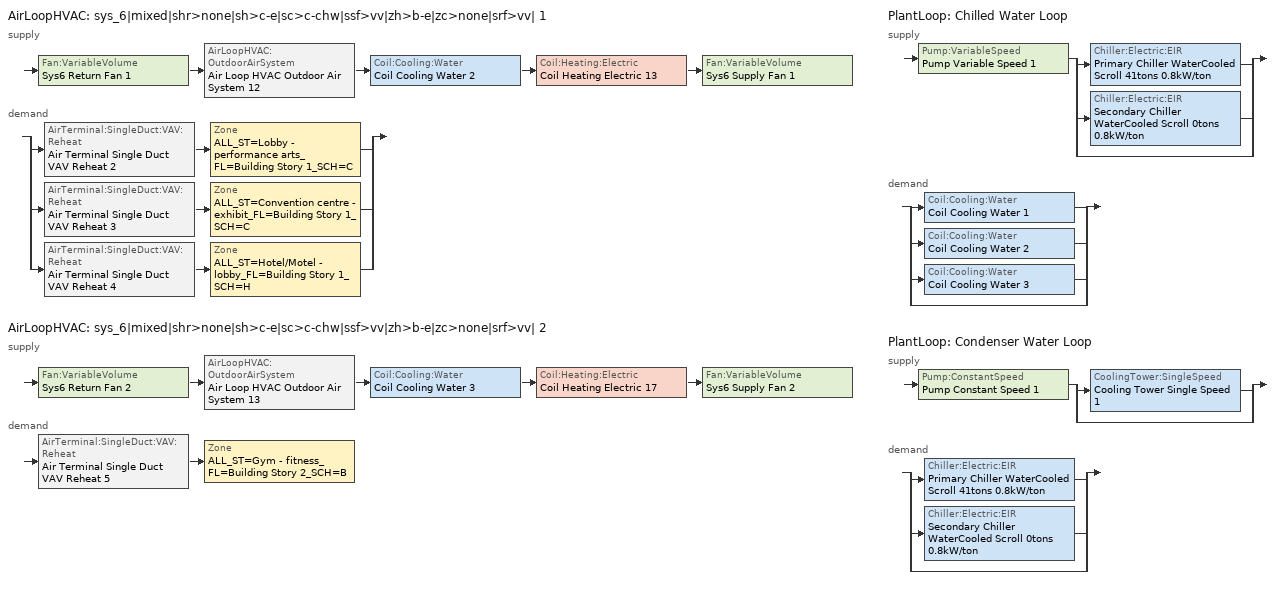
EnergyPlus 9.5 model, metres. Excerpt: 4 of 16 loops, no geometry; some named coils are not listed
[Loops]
AirLoopHVAC 'sys_6|mixed|shr>none|sh>c-e|sc>c-chw|ssf>vv|zh>b-e|zc>none|srf>vv| 1'
 supply: Fan:VariableVolume 'Sys6 Return Fan 1' > AirLoopHVAC:OutdoorAirSystem 'Air Loop HVAC Outdoor Air System 12' > Coil:Cooling:Water 'Coil Cooling Water 2' > Coil:Heating:Electric 'Coil Heating Electric 13' > Fan:VariableVolume 'Sys6 Supply Fan 1'
 demand: split
  | AirTerminal:SingleDuct:VAV:Reheat 'Air Terminal Single Duct VAV Reheat 2' > Zone 'ALL_ST=Lobby - performance arts_FL=Building Story 1_SCH=C'
  | AirTerminal:SingleDuct:VAV:Reheat 'Air Terminal Single Duct VAV Reheat 3' > Zone 'ALL_ST=Convention centre - exhibit_FL=Building Story 1_SCH=C'
  | AirTerminal:SingleDuct:VAV:Reheat 'Air Terminal Single Duct VAV Reheat 4' > Zone 'ALL_ST=Hotel/Motel - lobby_FL=Building Story 1_SCH=H'
AirLoopHVAC 'sys_6|mixed|shr>none|sh>c-e|sc>c-chw|ssf>vv|zh>b-e|zc>none|srf>vv| 2'
 supply: Fan:VariableVolume 'Sys6 Return Fan 2' > AirLoopHVAC:OutdoorAirSystem 'Air Loop HVAC Outdoor Air System 13' > Coil:Cooling:Water 'Coil Cooling Water 3' > Coil:Heating:Electric 'Coil Heating Electric 17' > Fan:VariableVolume 'Sys6 Supply Fan 2'
 demand: AirTerminal:SingleDuct:VAV:Reheat 'Air Terminal Single Duct VAV Reheat 5' > Zone 'ALL_ST=Gym - fitness_FL=Building Story 2_SCH=B'
PlantLoop 'Chilled Water Loop'
 supply: Pump:VariableSpeed 'Pump Variable Speed 1' > split
  | Chiller:Electric:EIR 'Primary Chiller WaterCooled Scroll 41tons 0.8kW/ton'
  | Chiller:Electric:EIR 'Secondary Chiller WaterCooled Scroll 0tons 0.8kW/ton'
  | bypass
 demand: split
  | Coil:Cooling:Water 'Coil Cooling Water 1'
  | Coil:Cooling:Water 'Coil Cooling Water 2'
  | Coil:Cooling:Water 'Coil Cooling Water 3'
  | bypass
PlantLoop 'Condenser Water Loop'
 supply: Pump:ConstantSpeed 'Pump Constant Speed 1' > split
  | CoolingTower:SingleSpeed 'Cooling Tower Single Speed 1'
  | bypass
 demand: split
  | Chiller:Electric:EIR 'Primary Chiller WaterCooled Scroll 41tons 0.8kW/ton'
  | Chiller:Electric:EIR 'Secondary Chiller WaterCooled Scroll 0tons 0.8kW/ton'
  | bypass
[ZoneControl:Thermostat] Temperature Difference Between Cutout And Setpoint {deltaC}=0
Name | Zone or ZoneList | Control Type Schedule | Control 1
ALL_ST=Convention centre - exhibit_FL=Building Story 1_SCH=C Thermostat | ALL_ST=Convention centre - exhibit_FL=Building Story 1_SCH=C | ALL_ST=Convention centre - exhibit_FL=Building Story 1_SCH=C Thermostat Schedule | Space Function Convention centre - exhibit Thermostat 3
ALL_ST=Gym - fitness_FL=Building Story 2_SCH=B Thermostat | ALL_ST=Gym - fitness_FL=Building Story 2_SCH=B | ALL_ST=Gym - fitness_FL=Building Story 2_SCH=B Thermostat Schedule | Space Function Gym - fitness Thermostat 3
ALL_ST=Hotel/Motel - lobby_FL=Building Story 1_SCH=H Thermostat | ALL_ST=Hotel/Motel - lobby_FL=Building Story 1_SCH=H | ALL_ST=Hotel/Motel - lobby_FL=Building Story 1_SCH=H Thermostat Schedule | Space Function Hotel/Motel - lobby Thermostat 3
ALL_ST=Lobby - performance arts_FL=Building Story 1_SCH=C Thermostat | ALL_ST=Lobby - performance arts_FL=Building Story 1_SCH=C | ALL_ST=Lobby - performance arts_FL=Building Story 1_SCH=C Thermostat Schedule | Space Function Lobby - performance arts Thermostat 3
[ThermostatSetpoint:DualSetpoint]
Name | Heating Setpoint Temperature Schedule | Cooling Setpoint Temperature Schedule
Space Function Convention centre - exhibit Thermostat 3; Space Function Lobby - performance arts Thermostat 3 | NECB-C-Thermostat Setpoint-Heating | NECB-C-Thermostat Setpoint-Cooling
Space Function Gym - fitness Thermostat 3 | NECB-B-Thermostat Setpoint-Heating | NECB-B-Thermostat Setpoint-Cooling
Space Function Hotel/Motel - lobby Thermostat 3 | NECB-H-Thermostat Setpoint-Heating | NECB-H-Thermostat Setpoint-Cooling
[ZoneHVAC:Baseboard:Convective:Electric] Availability Schedule=Always On Discrete; Heating Design Capacity {W}=Autosize; Efficiency=1
Zone HVAC Baseboard Convective Electric 18; Zone HVAC Baseboard Convective Electric 20; Zone HVAC Baseboard Convective Electric 19; Zone HVAC Baseboard Convective Electric 17
[AirTerminal:SingleDuct:VAV:Reheat] Availability Schedule=Always On Discrete; Maximum Air Flow Rate {m3/s}=Autosize; Zone Minimum Air Flow Input Method=Constant; Constant Minimum Air Flow Fraction=0.3; Maximum Hot Water or Steam Flow Rate {m3/s}=Autosize; Minimum Hot Water or Steam Flow Rate {m3/s}=0; Convergence Tolerance=0.001; Damper Heating Action=Normal; Maximum Flow per Zone Floor Area During Reheat {m3/s-m2}=Autocalculate; Maximum Reheat Air Temperature {C}=43
Name | Fixed Minimum Air Flow Rate {m3/s} | Reheat Coil | Maximum Flow Fraction During Reheat
Air Terminal Single Duct VAV Reheat 3 | 0.6 | Coil Heating Electric 15 | 0.5
Air Terminal Single Duct VAV Reheat 5 | 0.8 | Coil Heating Electric 18 | Autocalculate
Air Terminal Single Duct VAV Reheat 4 | 0.8 | Coil Heating Electric 16 | 0.5
Air Terminal Single Duct VAV Reheat 2 | 0.129904 | Coil Heating Electric 14 | 0.5
[Coil:Heating:Electric] Availability Schedule=Always On Discrete; Efficiency=1; Nominal Capacity {W}=Autosize
Coil Heating Electric 15; Coil Heating Electric 18; Coil Heating Electric 16; Coil Heating Electric 14; Coil Heating Electric 13; Coil Heating Electric 17
[Zone equipment]
ALL_ST=Convention centre - exhibit_FL=Building Story 1_SCH=C: Zone HVAC Baseboard Convective Electric 18, Air Terminal Single Duct VAV Reheat 3
ALL_ST=Gym - fitness_FL=Building Story 2_SCH=B: Zone HVAC Baseboard Convective Electric 20, Air Terminal Single Duct VAV Reheat 5
ALL_ST=Hotel/Motel - lobby_FL=Building Story 1_SCH=H: Zone HVAC Baseboard Convective Electric 19, Air Terminal Single Duct VAV Reheat 4
ALL_ST=Lobby - performance arts_FL=Building Story 1_SCH=C: Zone HVAC Baseboard Convective Electric 17, Air Terminal Single Duct VAV Reheat 2
[Sizing:Zone] Zone Cooling Design Supply Air Temperature Input Method=TemperatureDifference; Zone Cooling Design Supply Air Temperature {C}=14; Zone Cooling Design Supply Air Temperature Difference {deltaC}=11; Zone Heating Design Supply Air Temperature Input Method=TemperatureDifference; Zone Heating Design Supply Air Temperature {C}=40; Zone Heating Design Supply Air Temperature Difference {deltaC}=21; Zone Cooling Design Supply Air Humidity Ratio {kgWater/kgDryAir}=0.0085; Zone Heating Design Supply Air Humidity Ratio {kgWater/kgDryAir}=0.008; Zone Heating Sizing Factor=1.3; Zone Cooling Sizing Factor=1.1; Cooling Design Air Flow Method=DesignDay; Cooling Design Air Flow Rate {m3/s}=0; Cooling Minimum Air Flow per Zone Floor Area {m3/s-m2}=0.000762; Cooling Minimum Air Flow {m3/s}=0; Cooling Minimum Air Flow Fraction=0; Heating Design Air Flow Method=DesignDay; Heating Design Air Flow Rate {m3/s}=0; Heating Maximum Air Flow per Zone Floor Area {m3/s-m2}=0.002032; Heating Maximum Air Flow {m3/s}=0.141576; Heating Maximum Air Flow Fraction=0.3; Account for Dedicated Outdoor Air System=No
Name | Design Specification Outdoor Air Object
ALL_ST=Convention centre - exhibit_FL=Building Story 1_SCH=C | Space Function Convention centre - exhibit Ventilation
ALL_ST=Gym - fitness_FL=Building Story 2_SCH=B | Space Function Gym - fitness Ventilation
ALL_ST=Hotel/Motel - lobby_FL=Building Story 1_SCH=H | Space Function Hotel/Motel - lobby Ventilation
ALL_ST=Lobby - performance arts_FL=Building Story 1_SCH=C | Space Function Lobby - performance arts Ventilation
[Controller:MechanicalVentilation] Demand Controlled Ventilation=No; System Outdoor Air Method=ZoneSum
Name | Availability Schedule | Zone or ZoneList Name 1 | Design Specification Outdoor Air Object Name 1 | Zone or ZoneList Name 2 | Design Specification Outdoor Air Object Name 2 | Zone or ZoneList Name 3 | Design Specification Outdoor Air Object Name 3
Controller Mechanical Ventilation 12 | sys_6|mixed|shr>none|sh>c-e|sc>c-chw|ssf>vv|zh>b-e|zc>none|srf>vv| 1 Occ Sch | ALL_ST=Convention centre - exhibit_FL=Building Story 1_SCH=C | Space Function Convention centre - exhibit Ventilation | ALL_ST=Hotel/Motel - lobby_FL=Building Story 1_SCH=H | Space Function Hotel/Motel - lobby Ventilation | ALL_ST=Lobby - performance arts_FL=Building Story 1_SCH=C | Space Function Lobby - performance arts Ventilation
Controller Mechanical Ventilation 13 | sys_6|mixed|shr>none|sh>c-e|sc>c-chw|ssf>vv|zh>b-e|zc>none|srf>vv| 2 Occ Sch | ALL_ST=Gym - fitness_FL=Building Story 2_SCH=B | Space Function Gym - fitness Ventilation
[DesignSpecification:OutdoorAir] Outdoor Air Method=Sum; Outdoor Air Flow per Zone Floor Area {m3/s-m2}=0; Outdoor Air Flow per Zone {m3/s}=0; Outdoor Air Flow Air Changes per Hour {1/hr}=0
Name | Outdoor Air Flow per Person {m3/s-person}
Space Function Convention centre - exhibit Ventilation | 0.0457215
Space Function Gym - fitness Ventilation | 0.0444515
Space Function Hotel/Motel - lobby Ventilation | 0.0228607
Space Function Lobby - performance arts Ventilation | 0.152405
[AirLoopHVAC] Design Supply Air Flow Rate {m3/s}=AutoSize; Design Return Air Flow Fraction of Supply Air Flow=1
sys_6|mixed|shr>none|sh>c-e|sc>c-chw|ssf>vv|zh>b-e|zc>none|srf>vv| 1; sys_6|mixed|shr>none|sh>c-e|sc>c-chw|ssf>vv|zh>b-e|zc>none|srf>vv| 2
[Sizing:System] Type of Load to Size On=Sensible; Design Outdoor Air Flow Rate {m3/s}=Autosize; Central Heating Maximum System Air Flow Ratio=0.3; Preheat Design Temperature {C}=7; Preheat Design Humidity Ratio {kgWater/kgDryAir}=0.008; Precool Design Temperature {C}=12.8; Precool Design Humidity Ratio {kgWater/kgDryAir}=0.008; Central Cooling Design Supply Air Temperature {C}=13; Central Heating Design Supply Air Temperature {C}=13.1; Type of Zone Sum to Use=NonCoincident; 100% Outdoor Air in Cooling=No; 100% Outdoor Air in Heating=No; Central Cooling Design Supply Air Humidity Ratio {kgWater/kgDryAir}=0.0085; Central Heating Design Supply Air Humidity Ratio {kgWater/kgDryAir}=0.008; Cooling Supply Air Flow Rate Method=DesignDay; Cooling Supply Air Flow Rate {m3/s}=0; Cooling Supply Air Flow Rate Per Floor Area {m3/s-m2}=0.00996765; Cooling Fraction of Autosized Cooling Supply Air Flow Rate=1; Cooling Supply Air Flow Rate Per Unit Cooling Capacity {m3/s-W}=3.94755e-05; Heating Supply Air Flow Rate Method=DesignDay; Heating Supply Air Flow Rate {m3/s}=0; Heating Supply Air Flow Rate Per Floor Area {m3/s-m2}=0.00996765; Heating Fraction of Autosized Heating Supply Air Flow Rate=1; Heating Fraction of Autosized Cooling Supply Air Flow Rate=1; Heating Supply Air Flow Rate Per Unit Heating Capacity {m3/s-W}=3.15882e-05; System Outdoor Air Method=ZoneSum; Zone Maximum Outdoor Air Fraction=1; Cooling Design Capacity Method=CoolingDesignCapacity; Cooling Design Capacity {W}=Autosize; Cooling Design Capacity Per Floor Area {W/m2}=234.7; Fraction of Autosized Cooling Design Capacity=1; Heating Design Capacity Method=HeatingDesignCapacity; Heating Design Capacity {W}=Autosize; Heating Design Capacity Per Floor Area {W/m2}=157; Fraction of Autosized Heating Design Capacity=1; Central Cooling Capacity Control Method=OnOff
sys_6|mixed|shr>none|sh>c-e|sc>c-chw|ssf>vv|zh>b-e|zc>none|srf>vv| 1; sys_6|mixed|shr>none|sh>c-e|sc>c-chw|ssf>vv|zh>b-e|zc>none|srf>vv| 2
[Controller:OutdoorAir] Minimum Outdoor Air Flow Rate {m3/s}=Autosize; Maximum Outdoor Air Flow Rate {m3/s}=Autosize; Economizer Control Type=DifferentialEnthalpy; Economizer Control Action Type=ModulateFlow; Lockout Type=NoLockout; Minimum Limit Type=FixedMinimum; High Humidity Control=No; Control High Indoor Humidity Based on Outdoor Humidity Ratio=Yes; Heat Recovery Bypass Control Type=BypassWhenWithinEconomizerLimits
Name | Minimum Outdoor Air Schedule | Mechanical Ventilation Controller
Controller Outdoor Air 12 | sys_6|mixed|shr>none|sh>c-e|sc>c-chw|ssf>vv|zh>b-e|zc>none|srf>vv| 1 Occ Sch | Controller Mechanical Ventilation 12
Controller Outdoor Air 13 | sys_6|mixed|shr>none|sh>c-e|sc>c-chw|ssf>vv|zh>b-e|zc>none|srf>vv| 2 Occ Sch | Controller Mechanical Ventilation 13
[SetpointManager:MixedAir] Control Variable=Temperature
Node 209 OS Default SPM; Node 208 OS Default SPM; Node 207 OS Default SPM; Node 206 OS Default SPM; Node 230 OS Default SPM; Node 229 OS Default SPM; Node 228 OS Default SPM; Node 227 OS Default SPM
[Controller:WaterCoil] Control Variable=Temperature; Action=Reverse; Actuator Variable=Flow; Controller Convergence Tolerance {deltaC}=Autosize; Maximum Actuated Flow {m3/s}=Autosize; Minimum Actuated Flow {m3/s}=0
Controller Water Coil 2; Controller Water Coil 3
[Fan:VariableVolume] Maximum Flow Rate {m3/s}=AutoSize; Fan Power Minimum Flow Rate Input Method=Fraction; Fan Power Minimum Flow Fraction=0.68; Fan Power Minimum Air Flow Rate {m3/s}=0; Motor In Airstream Fraction=1; Fan Power Coefficient 1=-2.4176; Fan Power Coefficient 2=9.5874; Fan Power Coefficient 3=-11.559; Fan Power Coefficient 4=5.4009; Fan Power Coefficient 5=0
Name | Availability Schedule | Fan Total Efficiency | Pressure Rise {Pa} | Motor Efficiency
Sys6 Return Fan 1 | sys_6|mixed|shr>none|sh>c-e|sc>c-chw|ssf>vv|zh>b-e|zc>none|srf>vv| 1 Occ Sch | 0.299975 | 250 | 0.4615
Sys6 Supply Fan 1 | sys_6|mixed|shr>none|sh>c-e|sc>c-chw|ssf>vv|zh>b-e|zc>none|srf>vv| 1 Occ Sch | 0.549965 | 1000 | 0.8461
Sys6 Return Fan 2 | sys_6|mixed|shr>none|sh>c-e|sc>c-chw|ssf>vv|zh>b-e|zc>none|srf>vv| 2 Occ Sch | 0.299975 | 250 | 0.4615
Sys6 Supply Fan 2 | sys_6|mixed|shr>none|sh>c-e|sc>c-chw|ssf>vv|zh>b-e|zc>none|srf>vv| 2 Occ Sch | 0.549965 | 1000 | 0.8461
[Coil:Cooling:Water] Availability Schedule=Always On Discrete; Design Water Flow Rate {m3/s}=Autosize; Design Air Flow Rate {m3/s}=Autosize; Design Inlet Water Temperature {C}=Autosize; Design Inlet Air Temperature {C}=Autosize; Design Outlet Air Temperature {C}=Autosize; Design Inlet Air Humidity Ratio {kgWater/kgDryAir}=Autosize; Design Outlet Air Humidity Ratio {kgWater/kgDryAir}=Autosize; Type of Analysis=SimpleAnalysis; Heat Exchanger Configuration=CrossFlow
Coil Cooling Water 2; Coil Cooling Water 3
[SetpointManager:Scheduled] Control Variable=Temperature
Name | Schedule
Setpoint Manager Scheduled 4 | Supply Air Temp 1
Setpoint Manager Scheduled 5 | Supply Air Temp 2
Setpoint Manager Scheduled 1 | CHW Temp
Setpoint Manager Scheduled 2 | CW Temp
[PlantLoop] Fluid Type=Water; Maximum Loop Temperature {C}=100; Minimum Loop Temperature {C}=0; Maximum Loop Flow Rate {m3/s}=Autosize; Minimum Loop Flow Rate {m3/s}=0; Plant Loop Volume {m3}=Autocalculate; Load Distribution Scheme=Optimal; Plant Loop Demand Calculation Scheme=SingleSetpoint
Name | Plant Equipment Operation Scheme
Chilled Water Loop | Chilled Water Loop Operation Schemes
Condenser Water Loop | Condenser Water Loop Operation Schemes
[Sizing:Plant] Loop Design Temperature Difference {deltaC}=6; Sizing Option=NonCoincident; Zone Timesteps in Averaging Window=1; Coincident Sizing Factor Mode=None
Name | Loop Type | Design Loop Exit Temperature {C}
Chilled Water Loop | Cooling | 7
Condenser Water Loop | Condenser | 29
[Pump:VariableSpeed]
Pump Variable Speed 1: Design Maximum Flow Rate {m3/s}=Autosize; Design Pump Head {Pa}=179352; Design Power Consumption {W}=Autosize; Motor Efficiency=0.865; Fraction of Motor Inefficiencies to Fluid Stream=0; Coefficient 1 of the Part Load Performance Curve=0; Coefficient 2 of the Part Load Performance Curve=1; Coefficient 3 of the Part Load Performance Curve=0; Coefficient 4 of the Part Load Performance Curve=0; Design Minimum Flow Rate {m3/s}=0; Pump Control Type=Intermittent; Skin Loss Radiative Fraction=0.5; Design Power Sizing Method=PowerPerFlowPerPressure; Design Electric Power per Unit Flow Rate {W/(m3/s)}=348701.1; Design Shaft Power per Unit Flow Rate per Unit Head {W/((m3/s)-Pa)}=1.28205; Design Minimum Flow Rate Fraction=0
[Chiller:Electric:EIR] Reference COP {W/W}=4.5032; Reference Leaving Chilled Water Temperature {C}=6.67; Reference Entering Condenser Fluid Temperature {C}=29.4; Reference Chilled Water Flow Rate {m3/s}=Autosize; Reference Condenser Fluid Flow Rate {m3/s}=Autosize; Cooling Capacity Function of Temperature Curve=WaterCooled_Scroll_CAPFT_NECB2011; Electric Input to Cooling Output Ratio Function of Temperature Curve=WaterCooled_Scroll_EIRFT_NECB2011; Electric Input to Cooling Output Ratio Function of Part Load Ratio Curve=WaterCooled_Scroll_EIRFPLR_NECB2011; Minimum Part Load Ratio=0.25; Maximum Part Load Ratio=1; Optimum Part Load Ratio=1; Minimum Unloading Ratio=0.25; Condenser Type=WaterCooled; Condenser Fan Power Ratio {W/W}=0; Fraction of Compressor Electric Consumption Rejected by Condenser=1; Leaving Chilled Water Lower Temperature Limit {C}=2; Chiller Flow Mode=LeavingSetpointModulated; Sizing Factor=1; Basin Heater Capacity {W/K}=0; Basin Heater Setpoint Temperature {C}=10; Condenser Heat Recovery Relative Capacity Fraction=1
Name | Reference Capacity {W}
Primary Chiller WaterCooled Scroll 41tons 0.8kW/ton | 145791
Secondary Chiller WaterCooled Scroll 0tons 0.8kW/ton | 0.001
[PlantEquipmentOperationSchemes] Control Scheme Object Type 1=PlantEquipmentOperation:CoolingLoad; Control Scheme Schedule Name 1=Always On Discrete
Name | Control Scheme Name 1
Chilled Water Loop Operation Schemes | Chilled Water Loop Cooling Operation Scheme
Condenser Water Loop Operation Schemes | Condenser Water Loop Cooling Operation Scheme
[PlantEquipmentOperation:CoolingLoad] Load Range Lower Limit 1 {W}=0; Load Range Upper Limit 1 {W}=1000000000
Name | Range Equipment List Name 1
Chilled Water Loop Cooling Operation Scheme | Chilled Water Loop Cooling Equipment List
Condenser Water Loop Cooling Operation Scheme | Condenser Water Loop Cooling Equipment List
[PlantEquipmentList]
Chilled Water Loop Cooling Equipment List: Chiller:Electric:EIR, Primary Chiller WaterCooled Scroll 41tons 0.8kW/ton, Chiller:Electric:EIR, Secondary Chiller WaterCooled Scroll 0tons 0.8kW/ton
Condenser Water Loop Cooling Equipment List: CoolingTower:SingleSpeed, Cooling Tower Single Speed 1
[Pump:ConstantSpeed]
Pump Constant Speed 1: Design Flow Rate {m3/s}=Autosize; Design Pump Head {Pa}=179352; Design Power Consumption {W}=Autosize; Motor Efficiency=0.895; Fraction of Motor Inefficiencies to Fluid Stream=0; Pump Control Type=Intermittent; Design Power Sizing Method=PowerPerFlowPerPressure; Design Electric Power per Unit Flow Rate {W/(m3/s)}=348701.1; Design Shaft Power per Unit Flow Rate per Unit Head {W-s/m3-Pa}=1.28205
[CoolingTower:SingleSpeed]
Cooling Tower Single Speed 1: Design Water Flow Rate {m3/s}=Autosize; Design Air Flow Rate {m3/s}=Autosize; Design Fan Power {W}=2672.48; Design U-Factor Times Area Value {W/K}=Autosize; Free Convection Regime Air Flow Rate {m3/s}=Autosize; Free Convection Regime Air Flow Rate Sizing Factor=0.1; Free Convection Regime U-Factor Times Area Value {W/K}=Autosize; Free Convection U-Factor Times Area Value Sizing Factor=0.1; Performance Input Method=UFactorTimesAreaAndDesignWaterFlowRate; Heat Rejection Capacity and Nominal Capacity Sizing Ratio=1.25; Free Convection Capacity {W}=0; Free Convection Nominal Capacity Sizing Factor=0.1; Design Inlet Air Dry-Bulb Temperature {C}=24; Design Inlet Air Wet-Bulb Temperature {C}=24; Design Approach Temperature {deltaC}=5; Design Range Temperature {deltaC}=5; Basin Heater Capacity {W/K}=0; Basin Heater Setpoint Temperature {C}=2; Evaporation Loss Mode=LossFactor; Evaporation Loss Factor {percent/K}=0.2; Drift Loss Percent {percent}=0.008; Blowdown Calculation Mode=ConcentrationRatio; Blowdown Concentration Ratio=3; Capacity Control=FanCycling; Number of Cells=1; Cell Control=MinimalCell; Cell Minimum  Water Flow Rate Fraction=0.33; Cell Maximum Water Flow Rate Fraction=2.5; Sizing Factor=1
[Schedule:Compact]
ALL_ST=Convention centre - exhibit_FL=Building Story 1_SCH=C Thermostat Schedule; ALL_ST=Gym - fitness_FL=Building Story 2_SCH=B Thermostat Schedule; ALL_ST=Hotel/Motel - lobby_FL=Building Story 1_SCH=H Thermostat Schedule; ALL_ST=Lobby - performance arts_FL=Building Story 1_SCH=C Thermostat Schedule: Through: 12/31, For: AllDays, Until: 24:00, 4
[Schedule:Day:Interval]
NECB-C-Thermostat Setpoint-Heating Sun|Hol Day: No, 09:00, 18, 10:00, 20, 19:00, 22, 24:00, 18
NECB-C-Thermostat Setpoint-Heating Default|Wkdy Day; NECB-C-Thermostat Setpoint-Heating Sat Day; NECB-C-Thermostat Setpoint-Heating Default: No, 07:00, 18, 08:00, 20, 21:00, 22, 24:00, 18
NECB-C-Thermostat Setpoint-Cooling Sun|Hol Day: No, 09:00, 35, 19:00, 24, 24:00, 35
NECB-C-Thermostat Setpoint-Cooling Default|Wkdy Day; NECB-C-Thermostat Setpoint-Cooling Sat Day; NECB-C-Thermostat Setpoint-Cooling Default: No, 07:00, 35, 21:00, 24, 24:00, 35
sys_6|mixed|shr>none|sh>c-e|sc>c-chw|ssf>vv|zh>b-e|zc>none|srf>vv| 1 Occ Sch Default; sys_6|mixed|shr>none|sh>c-e|sc>c-chw|ssf>vv|zh>b-e|zc>none|srf>vv| 1 Occ Sch Summer Design Day; sys_6|mixed|shr>none|sh>c-e|sc>c-chw|ssf>vv|zh>b-e|zc>none|srf>vv| 1 Occ Sch Winter Design Day; sys_6|mixed|shr>none|sh>c-e|sc>c-chw|ssf>vv|zh>b-e|zc>none|srf>vv| 2 Occ Sch Summer Design Day; sys_6|mixed|shr>none|sh>c-e|sc>c-chw|ssf>vv|zh>b-e|zc>none|srf>vv| 2 Occ Sch Winter Design Day: No, 24:00, 1
NECB-B-Thermostat Setpoint-Heating Sun|Hol Day: No, 01:00, 18, 02:00, 22, 09:00, 18, 10:00, 20, 23:00, 22, 24:00, 18
NECB-B-Thermostat Setpoint-Heating Default|Wkdy Day; NECB-B-Thermostat Setpoint-Heating Sat Day; NECB-B-Thermostat Setpoint-Heating Default: No, 02:00, 22, 08:00, 18, 09:00, 20, 24:00, 22
NECB-B-Thermostat Setpoint-Cooling Sun|Hol Day: No, 09:00, 35, 23:00, 24, 24:00, 35
NECB-B-Thermostat Setpoint-Cooling Default|Wkdy Day; NECB-B-Thermostat Setpoint-Cooling Sat Day; NECB-B-Thermostat Setpoint-Cooling Default: No, 01:00, 24, 08:00, 35, 24:00, 24
sys_6|mixed|shr>none|sh>c-e|sc>c-chw|ssf>vv|zh>b-e|zc>none|srf>vv| 2 Occ Sch Sunday: No, 01:00, 0, 02:00, 1, 11:00, 0, 23:00, 1, 24:00, 0
sys_6|mixed|shr>none|sh>c-e|sc>c-chw|ssf>vv|zh>b-e|zc>none|srf>vv| 2 Occ Sch Default: No, 01:00, 1, 10:00, 0, 24:00, 1
sys_6|mixed|shr>none|sh>c-e|sc>c-chw|ssf>vv|zh>b-e|zc>none|srf>vv| 2 Occ Sch Saturday: No, 02:00, 1, 10:00, 0, 24:00, 1
NECB-H-Thermostat Setpoint-Heating Sun|Hol Day; NECB-H-Thermostat Setpoint-Heating Default|Wkdy Day; NECB-H-Thermostat Setpoint-Heating Sat Day; NECB-H-Thermostat Setpoint-Heating Default: No, 01:00, 22, 07:00, 18, 08:00, 20, 24:00, 22
NECB-H-Thermostat Setpoint-Cooling Sun|Hol Day; NECB-H-Thermostat Setpoint-Cooling Default|Wkdy Day; NECB-H-Thermostat Setpoint-Cooling Sat Day; NECB-H-Thermostat Setpoint-Cooling Default: No, 24:00, 24
satCHW Temp 1; Schedule Day 3; sunCHW Temp 1; wkdCHW Temp 1: No, 01:00, 7, 02:00, 7, 03:00, 7, 04:00, 7, 05:00, 7, 06:00, 7, 07:00, 7, 08:00, 7, 09:00, 7, 10:00, 7, 11:00, 7, 12:00, 7, 13:00, 7, 14:00, 7, 15:00, 7, 16:00, 7, 17:00, 7, 18:00, 7, 19:00, 7, 20:00, 7, 21:00, 7, 22:00, 7, 23:00, 7, 24:00, 7
satCW Temp 1; Schedule Day 4; sunCW Temp 1; wkdCW Temp 1: No, 01:00, 29, 02:00, 29, 03:00, 29, 04:00, 29, 05:00, 29, 06:00, 29, 07:00, 29, 08:00, 29, 09:00, 29, 10:00, 29, 11:00, 29, 12:00, 29, 13:00, 29, 14:00, 29, 15:00, 29, 16:00, 29, 17:00, 29, 18:00, 29, 19:00, 29, 20:00, 29, 21:00, 29, 22:00, 29, 23:00, 29, 24:00, 29
Supply Air Temp Default 1; Supply Air Temp Default 2: No, 24:00, 13
[Schedule:Week:Daily]
NECB-C-Thermostat Setpoint-Heating Week Rule - Jan1-Dec31: NECB-C-Thermostat Setpoint-Heating Sun|Hol Day, NECB-C-Thermostat Setpoint-Heating Default|Wkdy Day, NECB-C-Thermostat Setpoint-Heating Default|Wkdy Day, NECB-C-Thermostat Setpoint-Heating Default|Wkdy Day, NECB-C-Thermostat Setpoint-Heating Default|Wkdy Day, NECB-C-Thermostat Setpoint-Heating Default|Wkdy Day, NECB-C-Thermostat Setpoint-Heating Sat Day, NECB-C-Thermostat Setpoint-Heating Default, NECB-C-Thermostat Setpoint-Heating Default, NECB-C-Thermostat Setpoint-Heating Default, NECB-C-Thermostat Setpoint-Heating Default, NECB-C-Thermostat Setpoint-Heating Default
NECB-C-Thermostat Setpoint-Cooling Week Rule - Jan1-Dec31: NECB-C-Thermostat Setpoint-Cooling Sun|Hol Day, NECB-C-Thermostat Setpoint-Cooling Default|Wkdy Day, NECB-C-Thermostat Setpoint-Cooling Default|Wkdy Day, NECB-C-Thermostat Setpoint-Cooling Default|Wkdy Day, NECB-C-Thermostat Setpoint-Cooling Default|Wkdy Day, NECB-C-Thermostat Setpoint-Cooling Default|Wkdy Day, NECB-C-Thermostat Setpoint-Cooling Sat Day, NECB-C-Thermostat Setpoint-Cooling Default, NECB-C-Thermostat Setpoint-Cooling Default, NECB-C-Thermostat Setpoint-Cooling Default, NECB-C-Thermostat Setpoint-Cooling Default, NECB-C-Thermostat Setpoint-Cooling Default
sys_6|mixed|shr>none|sh>c-e|sc>c-chw|ssf>vv|zh>b-e|zc>none|srf>vv| 1 Occ Sch Week Rule - Jan1-Dec31: sys_6|mixed|shr>none|sh>c-e|sc>c-chw|ssf>vv|zh>b-e|zc>none|srf>vv| 1 Occ Sch Default, sys_6|mixed|shr>none|sh>c-e|sc>c-chw|ssf>vv|zh>b-e|zc>none|srf>vv| 1 Occ Sch Default, sys_6|mixed|shr>none|sh>c-e|sc>c-chw|ssf>vv|zh>b-e|zc>none|srf>vv| 1 Occ Sch Default, sys_6|mixed|shr>none|sh>c-e|sc>c-chw|ssf>vv|zh>b-e|zc>none|srf>vv| 1 Occ Sch Default, sys_6|mixed|shr>none|sh>c-e|sc>c-chw|ssf>vv|zh>b-e|zc>none|srf>vv| 1 Occ Sch Default, sys_6|mixed|shr>none|sh>c-e|sc>c-chw|ssf>vv|zh>b-e|zc>none|srf>vv| 1 Occ Sch Default, sys_6|mixed|shr>none|sh>c-e|sc>c-chw|ssf>vv|zh>b-e|zc>none|srf>vv| 1 Occ Sch Default, sys_6|mixed|shr>none|sh>c-e|sc>c-chw|ssf>vv|zh>b-e|zc>none|srf>vv| 1 Occ Sch Default, sys_6|mixed|shr>none|sh>c-e|sc>c-chw|ssf>vv|zh>b-e|zc>none|srf>vv| 1 Occ Sch Summer Design Day, sys_6|mixed|shr>none|sh>c-e|sc>c-chw|ssf>vv|zh>b-e|zc>none|srf>vv| 1 Occ Sch Winter Design Day, sys_6|mixed|shr>none|sh>c-e|sc>c-chw|ssf>vv|zh>b-e|zc>none|srf>vv| 1 Occ Sch Default, sys_6|mixed|shr>none|sh>c-e|sc>c-chw|ssf>vv|zh>b-e|zc>none|srf>vv| 1 Occ Sch Default
NECB-B-Thermostat Setpoint-Heating Week Rule - Jan1-Dec31: NECB-B-Thermostat Setpoint-Heating Sun|Hol Day, NECB-B-Thermostat Setpoint-Heating Default|Wkdy Day, NECB-B-Thermostat Setpoint-Heating Default|Wkdy Day, NECB-B-Thermostat Setpoint-Heating Default|Wkdy Day, NECB-B-Thermostat Setpoint-Heating Default|Wkdy Day, NECB-B-Thermostat Setpoint-Heating Default|Wkdy Day, NECB-B-Thermostat Setpoint-Heating Sat Day, NECB-B-Thermostat Setpoint-Heating Default, NECB-B-Thermostat Setpoint-Heating Default, NECB-B-Thermostat Setpoint-Heating Default, NECB-B-Thermostat Setpoint-Heating Default, NECB-B-Thermostat Setpoint-Heating Default
NECB-B-Thermostat Setpoint-Cooling Week Rule - Jan1-Dec31: NECB-B-Thermostat Setpoint-Cooling Sun|Hol Day, NECB-B-Thermostat Setpoint-Cooling Default|Wkdy Day, NECB-B-Thermostat Setpoint-Cooling Default|Wkdy Day, NECB-B-Thermostat Setpoint-Cooling Default|Wkdy Day, NECB-B-Thermostat Setpoint-Cooling Default|Wkdy Day, NECB-B-Thermostat Setpoint-Cooling Default|Wkdy Day, NECB-B-Thermostat Setpoint-Cooling Sat Day, NECB-B-Thermostat Setpoint-Cooling Default, NECB-B-Thermostat Setpoint-Cooling Default, NECB-B-Thermostat Setpoint-Cooling Default, NECB-B-Thermostat Setpoint-Cooling Default, NECB-B-Thermostat Setpoint-Cooling Default
sys_6|mixed|shr>none|sh>c-e|sc>c-chw|ssf>vv|zh>b-e|zc>none|srf>vv| 2 Occ Sch Week Rule - Jan1-Dec31: sys_6|mixed|shr>none|sh>c-e|sc>c-chw|ssf>vv|zh>b-e|zc>none|srf>vv| 2 Occ Sch Sunday, sys_6|mixed|shr>none|sh>c-e|sc>c-chw|ssf>vv|zh>b-e|zc>none|srf>vv| 2 Occ Sch Default, sys_6|mixed|shr>none|sh>c-e|sc>c-chw|ssf>vv|zh>b-e|zc>none|srf>vv| 2 Occ Sch Default, sys_6|mixed|shr>none|sh>c-e|sc>c-chw|ssf>vv|zh>b-e|zc>none|srf>vv| 2 Occ Sch Default, sys_6|mixed|shr>none|sh>c-e|sc>c-chw|ssf>vv|zh>b-e|zc>none|srf>vv| 2 Occ Sch Default, sys_6|mixed|shr>none|sh>c-e|sc>c-chw|ssf>vv|zh>b-e|zc>none|srf>vv| 2 Occ Sch Default, sys_6|mixed|shr>none|sh>c-e|sc>c-chw|ssf>vv|zh>b-e|zc>none|srf>vv| 2 Occ Sch Saturday, sys_6|mixed|shr>none|sh>c-e|sc>c-chw|ssf>vv|zh>b-e|zc>none|srf>vv| 2 Occ Sch Default, sys_6|mixed|shr>none|sh>c-e|sc>c-chw|ssf>vv|zh>b-e|zc>none|srf>vv| 2 Occ Sch Summer Design Day, sys_6|mixed|shr>none|sh>c-e|sc>c-chw|ssf>vv|zh>b-e|zc>none|srf>vv| 2 Occ Sch Winter Design Day, sys_6|mixed|shr>none|sh>c-e|sc>c-chw|ssf>vv|zh>b-e|zc>none|srf>vv| 2 Occ Sch Default, sys_6|mixed|shr>none|sh>c-e|sc>c-chw|ssf>vv|zh>b-e|zc>none|srf>vv| 2 Occ Sch Default
NECB-H-Thermostat Setpoint-Heating Week Rule - Jan1-Dec31: NECB-H-Thermostat Setpoint-Heating Sun|Hol Day, NECB-H-Thermostat Setpoint-Heating Default|Wkdy Day, NECB-H-Thermostat Setpoint-Heating Default|Wkdy Day, NECB-H-Thermostat Setpoint-Heating Default|Wkdy Day, NECB-H-Thermostat Setpoint-Heating Default|Wkdy Day, NECB-H-Thermostat Setpoint-Heating Default|Wkdy Day, NECB-H-Thermostat Setpoint-Heating Sat Day, NECB-H-Thermostat Setpoint-Heating Default, NECB-H-Thermostat Setpoint-Heating Default, NECB-H-Thermostat Setpoint-Heating Default, NECB-H-Thermostat Setpoint-Heating Default, NECB-H-Thermostat Setpoint-Heating Default
NECB-H-Thermostat Setpoint-Cooling Week Rule - Jan1-Dec31: NECB-H-Thermostat Setpoint-Cooling Sun|Hol Day, NECB-H-Thermostat Setpoint-Cooling Default|Wkdy Day, NECB-H-Thermostat Setpoint-Cooling Default|Wkdy Day, NECB-H-Thermostat Setpoint-Cooling Default|Wkdy Day, NECB-H-Thermostat Setpoint-Cooling Default|Wkdy Day, NECB-H-Thermostat Setpoint-Cooling Default|Wkdy Day, NECB-H-Thermostat Setpoint-Cooling Sat Day, NECB-H-Thermostat Setpoint-Cooling Default, NECB-H-Thermostat Setpoint-Cooling Default, NECB-H-Thermostat Setpoint-Cooling Default, NECB-H-Thermostat Setpoint-Cooling Default, NECB-H-Thermostat Setpoint-Cooling Default
CHW Temp Week Rule - Jan1-Dec31: sunCHW Temp 1, wkdCHW Temp 1, wkdCHW Temp 1, wkdCHW Temp 1, wkdCHW Temp 1, wkdCHW Temp 1, satCHW Temp 1, Schedule Day 3, Schedule Day 3, Schedule Day 3, Schedule Day 3, Schedule Day 3
CW Temp Week Rule - Jan1-Dec31: sunCW Temp 1, wkdCW Temp 1, wkdCW Temp 1, wkdCW Temp 1, wkdCW Temp 1, wkdCW Temp 1, satCW Temp 1, Schedule Day 4, Schedule Day 4, Schedule Day 4, Schedule Day 4, Schedule Day 4
Supply Air Temp 1 Week Rule - Jan1-Dec31: Supply Air Temp Default 1, Supply Air Temp Default 1, Supply Air Temp Default 1, Supply Air Temp Default 1, Supply Air Temp Default 1, Supply Air Temp Default 1, Supply Air Temp Default 1, Supply Air Temp Default 1, Supply Air Temp Default 1, Supply Air Temp Default 1, Supply Air Temp Default 1, Supply Air Temp Default 1
Supply Air Temp 2 Week Rule - Jan1-Dec31: Supply Air Temp Default 2, Supply Air Temp Default 2, Supply Air Temp Default 2, Supply Air Temp Default 2, Supply Air Temp Default 2, Supply Air Temp Default 2, Supply Air Temp Default 2, Supply Air Temp Default 2, Supply Air Temp Default 2, Supply Air Temp Default 2, Supply Air Temp Default 2, Supply Air Temp Default 2
[Schedule:Year]
NECB-C-Thermostat Setpoint-Heating: NECB-C-Thermostat Setpoint-Heating Week Rule - Jan1-Dec31, 1, 1, 12, 31
NECB-C-Thermostat Setpoint-Cooling: NECB-C-Thermostat Setpoint-Cooling Week Rule - Jan1-Dec31, 1, 1, 12, 31
sys_6|mixed|shr>none|sh>c-e|sc>c-chw|ssf>vv|zh>b-e|zc>none|srf>vv| 1 Occ Sch: sys_6|mixed|shr>none|sh>c-e|sc>c-chw|ssf>vv|zh>b-e|zc>none|srf>vv| 1 Occ Sch Week Rule - Jan1-Dec31, 1, 1, 12, 31
NECB-B-Thermostat Setpoint-Heating: NECB-B-Thermostat Setpoint-Heating Week Rule - Jan1-Dec31, 1, 1, 12, 31
NECB-B-Thermostat Setpoint-Cooling: NECB-B-Thermostat Setpoint-Cooling Week Rule - Jan1-Dec31, 1, 1, 12, 31
sys_6|mixed|shr>none|sh>c-e|sc>c-chw|ssf>vv|zh>b-e|zc>none|srf>vv| 2 Occ Sch: sys_6|mixed|shr>none|sh>c-e|sc>c-chw|ssf>vv|zh>b-e|zc>none|srf>vv| 2 Occ Sch Week Rule - Jan1-Dec31, 1, 1, 12, 31
NECB-H-Thermostat Setpoint-Heating: NECB-H-Thermostat Setpoint-Heating Week Rule - Jan1-Dec31, 1, 1, 12, 31
NECB-H-Thermostat Setpoint-Cooling: NECB-H-Thermostat Setpoint-Cooling Week Rule - Jan1-Dec31, 1, 1, 12, 31
CHW Temp: CHW Temp Week Rule - Jan1-Dec31, 1, 1, 12, 31
CW Temp: CW Temp Week Rule - Jan1-Dec31, 1, 1, 12, 31
Supply Air Temp 1: Supply Air Temp 1 Week Rule - Jan1-Dec31, 1, 1, 12, 31
Supply Air Temp 2: Supply Air Temp 2 Week Rule - Jan1-Dec31, 1, 1, 12, 31
[Schedule:Constant]
Always On Discrete: Hourly Value=1
[Curve:Biquadratic] Minimum Value of x {BasedOnField A2}=5; Maximum Value of x {BasedOnField A2}=10; Minimum Value of y {BasedOnField A3}=24; Maximum Value of y {BasedOnField A3}=35
Name | Coefficient1 Constant | Coefficient2 x | Coefficient3 x**2 | Coefficient4 y | Coefficient5 y**2 | Coefficient6 x*y
WaterCooled_Scroll_CAPFT_NECB2011 | 0.94418 | 0.0337102 | 9.75564e-05 | -0.00322114 | -4.91832e-05 | -0.000177584
WaterCooled_Scroll_EIRFT_NECB2011 | 0.727393 | -0.0118922 | 0.000541177 | 0.00187934 | 0.000473461 | -0.000711472
[Curve:Quadratic]
WaterCooled_Scroll_EIRFPLR_NECB2011: Coefficient1 Constant=0.04412; Coefficient2 x=0.640367; Coefficient3 x**2=0.319555; Minimum Value of x {BasedOnField A2}=0; Maximum Value of x {BasedOnField A2}=1
